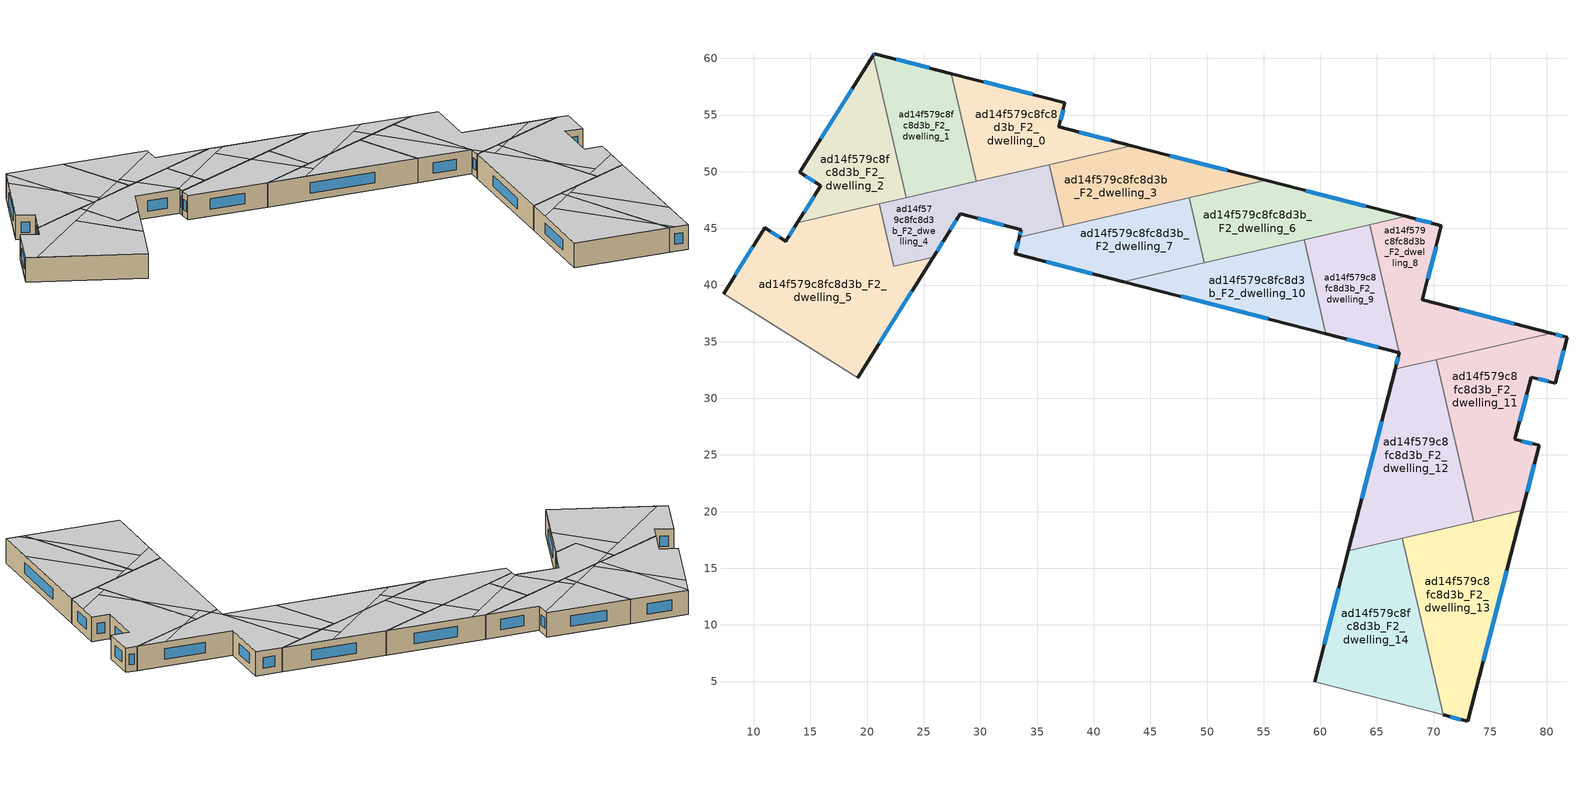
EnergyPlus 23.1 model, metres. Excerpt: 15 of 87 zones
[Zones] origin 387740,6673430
ad14f579c8fc8d3b_F2_dwelling_0
 floor to ad14f579c8fc8d3b_F1_dwelling_0 (EU_floor_Construction): 43.31,52.3 29.63,49.15 27.44,58.67 37.46,56.08 36.92,53.95 z6
 wall outside (EU_wall_Construction): 43.31,52.3 36.92,53.95 37.46,56.08 27.44,58.67 z6:9
 wall to ad14f579c8fc8d3b_F2_dwelling_1 (EU_wall_Construction): 27.44,58.67 29.63,49.15 z6:9
 wall to ad14f579c8fc8d3b_F2_dwelling_3 (EU_wall_Construction): 36.08,50.63 43.31,52.3 z6:9
 wall to ad14f579c8fc8d3b_F2_dwelling_4 (EU_wall_Construction): 29.63,49.15 36.08,50.63 z6:9
 window (EU_Window_Construction): 34.6,56.82 30.3,57.93 / 37.07,54.56 37.31,55.47 / 41.48,52.77 38.74,53.48 z6.86:8.14
 ceiling to ad14f579c8fc8d3b_F3_dwelling_0 (EU_floor_Construction): 37.38,55.76 37.46,56.08 27.44,58.66 29.22,50.92 z9
 ceiling to ad14f579c8fc8d3b_F3_dwelling_2 (EU_floor_Construction): 43.31,52.3 36.92,53.95 37.38,55.76 29.83,51.28 30.92,49.44 z9
 ceiling to ad14f579c8fc8d3b_F3_dwelling_3 (EU_floor_Construction): 30.92,49.44 29.83,51.28 29.22,50.92 29.63,49.15 z9
ad14f579c8fc8d3b_F2_dwelling_1
 floor to ad14f579c8fc8d3b_F1_dwelling_1 (EU_floor_Construction): 27.44,58.67 29.63,49.15 23.43,47.71 20.53,60.29 20.61,60.42 z6
 wall outside (EU_wall_Construction): 27.44,58.67 20.61,60.42 20.53,60.29 z6:9
 wall to ad14f579c8fc8d3b_F2_dwelling_2 (EU_wall_Construction): 20.53,60.29 23.43,47.71 z6:9
 wall to ad14f579c8fc8d3b_F2_dwelling_4 (EU_wall_Construction): 23.43,47.71 29.63,49.15 z6:9
 window (EU_Window_Construction): 20.59,60.39 20.55,60.33 / 25.49,59.17 22.56,59.92 z6.86:8.14
 ceiling to ad14f579c8fc8d3b_F3_dwelling_3 (EU_floor_Construction): 29.63,49.15 29.22,50.92 24.09,47.87 z9
 ceiling to ad14f579c8fc8d3b_F3_dwelling_0 (EU_floor_Construction): 29.22,50.92 27.44,58.66 20.61,60.42 20.53,60.29 22.32,52.54 24.83,48.31 z9
 ceiling to ad14f579c8fc8d3b_F3_dwelling_1 (EU_floor_Construction): 24.83,48.31 22.32,52.54 23.43,47.72 24.09,47.87 z9
ad14f579c8fc8d3b_F2_dwelling_10
 floor to ad14f579c8fc8d3b_F1_dwelling_10 (EU_floor_Construction): 58.58,43.99 60.49,35.7 42.62,40.31 z6
 wall outside (EU_wall_Construction): 42.62,40.31 60.49,35.7 z6:9
 wall to ad14f579c8fc8d3b_F2_dwelling_9 (EU_wall_Construction): 60.49,35.7 58.58,43.99 z6:9
 wall to ad14f579c8fc8d3b_F2_dwelling_6 (EU_wall_Construction): 58.58,43.99 49.74,41.95 z6:9
 wall to ad14f579c8fc8d3b_F2_dwelling_7 (EU_wall_Construction): 49.74,41.95 42.62,40.31 z6:9
 window (EU_Window_Construction): 47.73,38.99 55.39,37.02 z6.86:8.14
 ceiling adiabatic (EU_roof_Construction): 60.49,35.7 58.58,43.99 53.35,42.78 47.19,39.13 z9
 ceiling to ad14f579c8fc8d3b_F3_dwelling_6 (EU_floor_Construction): 49.28,40.37 48.51,41.67 42.62,40.31 47.19,39.13 z9
 ceiling to ad14f579c8fc8d3b_F3_dwelling_5 (EU_floor_Construction): 53.35,42.78 48.51,41.67 49.28,40.37 z9
ad14f579c8fc8d3b_F2_dwelling_11
 floor to ad14f579c8fc8d3b_F1_dwelling_11 (EU_floor_Construction): 81.77,35.39 80.73,31.35 78.61,31.88 77.18,26.39 79.31,25.84 77.83,20.11 73.52,19.12 70.22,33.41 80.38,35.75 z6
 wall outside (EU_wall_Construction): 77.83,20.11 79.31,25.84 77.18,26.39 78.61,31.88 80.73,31.35 81.77,35.39 80.38,35.75 z6:9
 wall to ad14f579c8fc8d3b_F2_dwelling_12 (EU_wall_Construction): 70.22,33.41 73.52,19.12 z6:9
 wall to ad14f579c8fc8d3b_F2_dwelling_13 (EU_wall_Construction): 73.52,19.12 77.83,20.11 z6:9
 wall to ad14f579c8fc8d3b_F2_dwelling_8 (EU_wall_Construction): 80.38,35.75 70.22,33.41 z6:9
 window (EU_Window_Construction): 78.7,26 77.79,26.23 / 78.25,21.75 78.89,24.2 / 81.37,35.5 80.78,35.65 / 81.03,32.5 81.47,34.24 / 79.22,31.73 80.12,31.5 / 77.59,27.96 78.2,30.31 z6.86:8.14
 ceiling to ad14f579c8fc8d3b_F3_dwelling_9 (EU_floor_Construction): 78.68,23.4 79.31,25.84 77.18,26.39 78.61,31.88 80.73,31.35 81.77,35.39 80.38,35.75 72.37,33.91 70.38,32.72 72.05,25.5 74.7,21.04 z9
 ceiling to ad14f579c8fc8d3b_F3_dwelling_10 (EU_floor_Construction): 74.7,21.04 72.05,25.5 73.27,20.19 z9
 ceiling to ad14f579c8fc8d3b_F3_dwelling_7 (EU_floor_Construction): 72.37,33.91 70.22,33.41 70.38,32.72 z9
 ceiling to ad14f579c8fc8d3b_F3_dwelling_11 (EU_floor_Construction): 77.83,20.11 78.68,23.4 73.27,20.19 73.52,19.12 z9
ad14f579c8fc8d3b_F2_dwelling_12
 floor to ad14f579c8fc8d3b_F1_dwelling_12 (EU_floor_Construction): 70.22,33.41 73.52,19.12 62.48,16.57 66.61,32.57 z6
 wall outside (EU_wall_Construction): 66.61,32.57 62.48,16.57 z6:9
 wall to ad14f579c8fc8d3b_F2_dwelling_14 (EU_wall_Construction): 62.48,16.57 67.23,17.66 z6:9
 wall to ad14f579c8fc8d3b_F2_dwelling_8 (EU_wall_Construction): 67.28,32.73 66.61,32.58 / 70.22,33.41 67.29,32.73 z6:9
 wall to ad14f579c8fc8d3b_F2_dwelling_13 (EU_wall_Construction): 67.23,17.66 73.52,19.12 z6:9
 window (EU_Window_Construction): 65.43,28 63.66,21.14 z6.86:8.14
 ceiling to ad14f579c8fc8d3b_F3_dwelling_9 (EU_floor_Construction): 72.05,25.5 70.38,32.72 68.44,31.57 z9
 ceiling to ad14f579c8fc8d3b_F3_dwelling_7 (EU_floor_Construction): 70.38,32.72 70.22,33.41 67.7,32.83 68.44,31.57 z9
 ceiling adiabatic (EU_roof_Construction): 73.52,19.12 72.05,25.5 67.7,32.83 66.61,32.58 62.48,16.57 z9
ad14f579c8fc8d3b_F2_dwelling_13
 floor to ad14f579c8fc8d3b_F1_dwelling_13 (EU_floor_Construction): 77.83,20.11 73.03,1.49 70.83,2.05 67.23,17.66 z6
 wall outside (EU_wall_Construction): 70.83,2.05 73.03,1.49 77.83,20.11 z6:9
 wall to ad14f579c8fc8d3b_F2_dwelling_14 (EU_wall_Construction): 67.23,17.66 70.83,2.05 z6:9
 window (EU_Window_Construction): 74.4,6.81 76.46,14.79 / 71.46,1.89 72.4,1.65 z6.86:8.14
 ceiling to ad14f579c8fc8d3b_F3_dwelling_12 (EU_floor_Construction): 73.03,1.49 74.42,6.89 68.28,17.23 67.44,16.73 70.48,3.57 71.48,1.89 z9
 ceiling to ad14f579c8fc8d3b_F3_dwelling_13 (EU_floor_Construction): 71.48,1.89 70.48,3.57 70.83,2.06 z9
 ceiling to ad14f579c8fc8d3b_F3_dwelling_10 (EU_floor_Construction): 70.16,18.34 67.23,17.66 67.44,16.73 z9
 ceiling adiabatic (EU_roof_Construction): 74.42,6.89 77.83,20.11 70.16,18.34 67.44,16.73 68.28,17.23 z9
ad14f579c8fc8d3b_F2_dwelling_14
 floor to ad14f579c8fc8d3b_F1_dwelling_14 (EU_floor_Construction): 67.23,17.66 70.83,2.05 59.5,4.98 62.48,16.57 z6
 wall outside (EU_wall_Construction): 62.48,16.57 59.5,4.98 z6:9
 wall adiabatic (EU_wall_Construction): 59.5,4.98 70.83,2.05 z6:9
 window (EU_Window_Construction): 61.63,13.26 60.35,8.29 z6.86:8.14
 ceiling to ad14f579c8fc8d3b_F3_dwelling_12 (EU_floor_Construction): 70.48,3.57 67.44,16.73 63.91,14.63 z9
 ceiling to ad14f579c8fc8d3b_F3_dwelling_13 (EU_floor_Construction): 70.83,2.06 70.48,3.57 63.91,14.63 61.64,13.28 59.5,4.98 z9
 ceiling to ad14f579c8fc8d3b_F3_dwelling_10 (EU_floor_Construction): 67.44,16.73 67.23,17.66 62.49,16.57 61.64,13.28 z9
ad14f579c8fc8d3b_F2_dwelling_2
 floor to ad14f579c8fc8d3b_F1_dwelling_2 (EU_floor_Construction): 20.53,60.29 23.43,47.71 13.85,45.5 15.9,48.78 14.04,49.95 z6
 wall outside (EU_wall_Construction): 20.53,60.29 14.04,49.95 15.9,48.78 13.85,45.5 z6:9
 wall to ad14f579c8fc8d3b_F2_dwelling_5 (EU_wall_Construction): 13.85,45.5 21.07,47.17 z6:9
 wall to ad14f579c8fc8d3b_F2_dwelling_4 (EU_wall_Construction): 21.07,47.17 23.43,47.72 z6:9
 window (EU_Window_Construction): 15.32,47.84 14.44,46.44 / 14.57,49.62 15.37,49.11 / 18.68,57.34 15.89,52.9 z6.86:8.14
 ceiling to ad14f579c8fc8d3b_F3_dwelling_1 (EU_floor_Construction): 23.43,47.71 22.32,52.54 19.08,57.99 14.04,49.95 15.9,48.78 13.86,45.5 z9
 ceiling to ad14f579c8fc8d3b_F3_dwelling_0 (EU_floor_Construction): 22.32,52.54 20.53,60.29 19.08,57.99 z9
ad14f579c8fc8d3b_F2_dwelling_3
 floor to ad14f579c8fc8d3b_F1_dwelling_3 (EU_floor_Construction): 55.18,49.24 37.35,45.13 36.08,50.63 43.31,52.3 z6
 wall outside (EU_wall_Construction): 55.18,49.24 43.31,52.3 z6:9
 wall to ad14f579c8fc8d3b_F2_dwelling_4 (EU_wall_Construction): 36.08,50.63 37.35,45.13 z6:9
 wall to ad14f579c8fc8d3b_F2_dwelling_7 (EU_wall_Construction): 37.35,45.13 48.42,47.68 z6:9
 wall to ad14f579c8fc8d3b_F2_dwelling_6 (EU_wall_Construction): 48.42,47.68 55.18,49.24 z6:9
 window (EU_Window_Construction): 51.79,50.12 46.7,51.43 z6.86:8.14
 ceiling to ad14f579c8fc8d3b_F3_dwelling_5 (EU_floor_Construction): 55.18,49.24 44.99,51.87 43.12,50.75 45.36,46.98 z9
 ceiling to ad14f579c8fc8d3b_F3_dwelling_6 (EU_floor_Construction): 45.36,46.98 43.12,50.75 36.9,47.06 37.35,45.13 z9
 ceiling to ad14f579c8fc8d3b_F3_dwelling_2 (EU_floor_Construction): 44.99,51.87 43.31,52.3 36.08,50.63 36.9,47.06 z9
ad14f579c8fc8d3b_F2_dwelling_4
 floor to ad14f579c8fc8d3b_F1_dwelling_4 (EU_floor_Construction): 36.08,50.63 37.35,45.13 33.44,44.23 33.61,44.9 28.22,46.29 27.01,44.33 25.85,42.47 22.34,41.66 21.07,47.17 z6
 wall outside (EU_wall_Construction): 25.85,42.47 27.01,44.33 28.22,46.29 33.61,44.9 33.44,44.23 z6:9
 wall to ad14f579c8fc8d3b_F2_dwelling_5 (EU_wall_Construction): 21.07,47.17 22.34,41.66 25.85,42.47 z6:9
 wall to ad14f579c8fc8d3b_F2_dwelling_7 (EU_wall_Construction): 33.44,44.23 37.35,45.13 z6:9
 window (EU_Window_Construction): 33.57,44.71 33.49,44.42 / 29.76,45.89 32.07,45.3 / 27.36,44.89 27.88,45.73 / 26.18,43 26.68,43.8 z6.86:8.14
 ceiling to ad14f579c8fc8d3b_F3_dwelling_3 (EU_floor_Construction): 33.37,44.97 33.52,45.06 30.92,49.44 24.09,47.87 21.3,46.21 22.34,41.66 25.85,42.47 27.01,44.33 28.22,46.29 z9
 ceiling to ad14f579c8fc8d3b_F3_dwelling_2 (EU_floor_Construction): 36.9,47.06 36.08,50.63 30.92,49.44 33.52,45.06 z9
 ceiling to ad14f579c8fc8d3b_F3_dwelling_1 (EU_floor_Construction): 24.09,47.87 21.07,47.17 21.3,46.21 z9
 ceiling to ad14f579c8fc8d3b_F3_dwelling_6 (EU_floor_Construction): 37.35,45.13 36.9,47.06 33.37,44.97 33.61,44.9 33.44,44.23 z9
ad14f579c8fc8d3b_F2_dwelling_5
 floor to ad14f579c8fc8d3b_F1_dwelling_5 (EU_floor_Construction): 25.85,42.47 19.16,31.82 7.32,39.25 10.96,45.05 12.84,43.88 13.85,45.5 21.07,47.17 22.34,41.66 z6
 wall outside (EU_wall_Construction): 19.16,31.82 25.85,42.47 / 13.85,45.5 12.84,43.88 10.96,45.05 7.32,39.25 z6:9
 wall adiabatic (EU_wall_Construction): 7.32,39.25 19.16,31.82 z6:9
 window (EU_Window_Construction): 21.07,34.86 23.94,39.43 / 9.92,43.39 8.36,40.91 / 12.3,44.21 11.5,44.71 / 13.56,45.04 13.13,44.34 z6.86:8.14
 ceiling to ad14f579c8fc8d3b_F3_dwelling_4 (EU_floor_Construction): 19.16,31.82 22.66,37.39 22.12,38.3 18.44,44.51 8.42,38.56 z9
 ceiling to ad14f579c8fc8d3b_F3_dwelling_1 (EU_floor_Construction): 21.3,46.21 21.07,47.17 13.86,45.5 12.84,43.88 10.96,45.05 7.32,39.25 8.42,38.56 z9
 ceiling to ad14f579c8fc8d3b_F3_dwelling_3 (EU_floor_Construction): 22.66,37.4 25.85,42.47 22.34,41.66 21.3,46.21 18.44,44.51 z9
ad14f579c8fc8d3b_F2_dwelling_6
 floor to ad14f579c8fc8d3b_F1_dwelling_6 (EU_floor_Construction): 67.54,46.06 49.74,41.95 48.42,47.68 55.18,49.24 z6
 wall outside (EU_wall_Construction): 67.54,46.06 55.18,49.24 z6:9
 wall to ad14f579c8fc8d3b_F2_dwelling_7 (EU_wall_Construction): 48.42,47.68 49.74,41.95 z6:9
 wall to ad14f579c8fc8d3b_F2_dwelling_8 (EU_wall_Construction): 64.38,45.33 67.54,46.06 z6:9
 wall to ad14f579c8fc8d3b_F2_dwelling_9 (EU_wall_Construction): 58.58,43.99 64.38,45.33 z6:9
 window (EU_Window_Construction): 64.01,46.97 58.71,48.33 z6.86:8.14
 ceiling to ad14f579c8fc8d3b_F3_dwelling_5 (EU_floor_Construction): 61.49,47.62 55.18,49.24 48.42,47.68 49.74,41.95 53.35,42.78 z9
 ceiling to ad14f579c8fc8d3b_F3_dwelling_7 (EU_floor_Construction): 67.54,46.06 61.49,47.62 59.59,46.49 60.77,44.5 z9
 ceiling adiabatic (EU_roof_Construction): 60.77,44.5 59.59,46.49 53.35,42.78 z9
ad14f579c8fc8d3b_F2_dwelling_7
 floor to ad14f579c8fc8d3b_F1_dwelling_7 (EU_floor_Construction): 48.42,47.68 49.74,41.95 42.62,40.31 33.07,42.77 33.44,44.23 z6
 wall outside (EU_wall_Construction): 33.44,44.23 33.07,42.77 42.62,40.31 z6:9
 window (EU_Window_Construction): 35.8,42.06 39.89,41.01 / 33.34,43.81 33.18,43.18 z6.86:8.14
 ceiling to ad14f579c8fc8d3b_F3_dwelling_6 (EU_floor_Construction): 48.51,41.67 45.36,46.98 33.44,44.23 33.07,42.77 42.62,40.31 z9
 ceiling to ad14f579c8fc8d3b_F3_dwelling_5 (EU_floor_Construction): 49.74,41.95 48.42,47.68 45.36,46.98 48.51,41.67 z9
ad14f579c8fc8d3b_F2_dwelling_8
 floor to ad14f579c8fc8d3b_F1_dwelling_8 (EU_floor_Construction): 70.69,45.25 69,38.69 80.38,35.75 66.61,32.58 66.99,34.03 64.38,45.33 67.54,46.06 z6
 wall outside (EU_wall_Construction): 80.38,35.75 69,38.69 70.69,45.25 67.54,46.06 / 66.99,34.03 66.61,32.58 z6:9
 wall to ad14f579c8fc8d3b_F2_dwelling_9 (EU_wall_Construction): 64.38,45.33 66.99,34.03 z6:9
 window (EU_Window_Construction): 69.79,45.48 68.44,45.83 / 69.49,40.56 70.21,43.37 / 77.13,36.59 72.25,37.85 / 66.88,33.61 66.72,32.99 z6.86:8.14
 ceiling to ad14f579c8fc8d3b_F3_dwelling_7 (EU_floor_Construction): 76.97,36.63 69,38.69 70.69,45.25 67.54,46.06 64.38,45.33 66.99,34.03 67.7,32.83 72.37,33.91 z9
 ceiling to ad14f579c8fc8d3b_F3_dwelling_9 (EU_floor_Construction): 80.38,35.75 76.97,36.63 72.37,33.91 z9
 ceiling to ad14f579c8fc8d3b_F3_dwelling_10 (EU_floor_Construction): 67.7,32.83 66.99,34.03 66.61,32.58 z9
ad14f579c8fc8d3b_F2_dwelling_9
 floor to ad14f579c8fc8d3b_F1_dwelling_9 (EU_floor_Construction): 64.38,45.33 66.99,34.03 60.49,35.7 58.58,43.99 z6
 wall outside (EU_wall_Construction): 60.49,35.7 66.99,34.03 z6:9
 window (EU_Window_Construction): 62.35,35.22 65.13,34.5 z6.86:8.14
 ceiling adiabatic (EU_roof_Construction): 66.99,34.03 60.77,44.5 58.58,43.99 60.49,35.7 z9
 ceiling to ad14f579c8fc8d3b_F3_dwelling_7 (EU_floor_Construction): 66.99,34.03 64.38,45.33 60.77,44.5 z9
[Building]
EU S2 Campaign: North Axis=0; Terrain=City; Solar Distribution=FullExterior
[Site:Location]
Helsinki-Vantaa.AP: Latitude=60.317; Longitude=24.963; Time Zone=2; Elevation=54.6
[SizingPeriod:WeatherFileDays]
AnnualSizingPeriod: Begin Month=1; Begin Day of Month=1; End Month=12; End Day of Month=31; Day of Week for Start Day=Monday; Use Weather File Daylight Saving Period=No; Use Weather File Rain and Snow Indicators=No
[MATERIAL]
EU_InternalMass_Material: Roughness=MediumRough; Thickness=0.1; Conductivity=1; Density=1800; Specific Heat=900; Thermal Absorptance=0.9; Solar Absorptance=0.7; Visible Absorptance=0.7
[MATERIAL:NOMASS] Roughness=MediumRough; Thermal Absorptance=0.9; Solar Absorptance=0.7; Visible Absorptance=0.7
Name | Thermal Resistance
EU_wall_NoMass | 5.91765
EU_roof_NoMass | 11.1778
EU_floor_NoMass | 6.2875
[WINDOWMATERIAL:SIMPLEGLAZINGSYSTEM]
EU_Window_SimpleGlazing: UFactor=0.994035; Solar Heat Gain Coefficient=0.7; Visible Transmittance=0.7
[CONSTRUCTION]
EU_wall_Construction: EU_wall_NoMass
EU_roof_Construction: EU_roof_NoMass
EU_floor_Construction: EU_floor_NoMass
EU_Window_Construction: EU_Window_SimpleGlazing
EU_InternalMass_Construction: EU_InternalMass_Material
[ZONE] Type=1; Multiplier=1; Ceiling Height=autocalculate; Floor Area=autocalculate; Part of Total Floor Area=Yes
Name | Volume
ad14f579c8fc8d3b_F2_dwelling_0 | 218.014
ad14f579c8fc8d3b_F2_dwelling_1 | 218
ad14f579c8fc8d3b_F2_dwelling_10 | 209.093
ad14f579c8fc8d3b_F2_dwelling_11 | 323.454
ad14f579c8fc8d3b_F2_dwelling_12 | 330.666
ad14f579c8fc8d3b_F2_dwelling_13 | 327.076
ad14f579c8fc8d3b_F2_dwelling_14 | 327.105
ad14f579c8fc8d3b_F2_dwelling_2 | 218.041
ad14f579c8fc8d3b_F2_dwelling_3 | 218.077
ad14f579c8fc8d3b_F2_dwelling_4 | 218.035
ad14f579c8fc8d3b_F2_dwelling_5 | 454.465
ad14f579c8fc8d3b_F2_dwelling_6 | 222.387
ad14f579c8fc8d3b_F2_dwelling_7 | 222.355
ad14f579c8fc8d3b_F2_dwelling_8 | 238.698
ad14f579c8fc8d3b_F2_dwelling_9 | 179.514
[INTERNALMASS] Construction=EU_InternalMass_Construction
Name | Zone or ZoneList | Surface Area
ad14f579c8fc8d3b_F2_dwelling_0_EU_InternalMass | ad14f579c8fc8d3b_F2_dwelling_0 | 72.6716
ad14f579c8fc8d3b_F2_dwelling_1_EU_InternalMass | ad14f579c8fc8d3b_F2_dwelling_1 | 72.6667
ad14f579c8fc8d3b_F2_dwelling_2_EU_InternalMass | ad14f579c8fc8d3b_F2_dwelling_2 | 72.6799
ad14f579c8fc8d3b_F2_dwelling_3_EU_InternalMass | ad14f579c8fc8d3b_F2_dwelling_3 | 72.6926
ad14f579c8fc8d3b_F2_dwelling_4_EU_InternalMass | ad14f579c8fc8d3b_F2_dwelling_4 | 72.6786
ad14f579c8fc8d3b_F2_dwelling_5_EU_InternalMass | ad14f579c8fc8d3b_F2_dwelling_5 | 151.488
ad14f579c8fc8d3b_F2_dwelling_6_EU_InternalMass | ad14f579c8fc8d3b_F2_dwelling_6 | 74.1294
ad14f579c8fc8d3b_F2_dwelling_7_EU_InternalMass | ad14f579c8fc8d3b_F2_dwelling_7 | 74.1183
ad14f579c8fc8d3b_F2_dwelling_8_EU_InternalMass | ad14f579c8fc8d3b_F2_dwelling_8 | 79.5685
ad14f579c8fc8d3b_F2_dwelling_9_EU_InternalMass | ad14f579c8fc8d3b_F2_dwelling_9 | 59.8377
ad14f579c8fc8d3b_F2_dwelling_10_EU_InternalMass | ad14f579c8fc8d3b_F2_dwelling_10 | 69.6976
ad14f579c8fc8d3b_F2_dwelling_11_EU_InternalMass | ad14f579c8fc8d3b_F2_dwelling_11 | 107.818
ad14f579c8fc8d3b_F2_dwelling_12_EU_InternalMass | ad14f579c8fc8d3b_F2_dwelling_12 | 110.23
ad14f579c8fc8d3b_F2_dwelling_13_EU_InternalMass | ad14f579c8fc8d3b_F2_dwelling_13 | 109.026
ad14f579c8fc8d3b_F2_dwelling_14_EU_InternalMass | ad14f579c8fc8d3b_F2_dwelling_14 | 109.035
[OTHEREQUIPMENT] Fuel Type=Electricity; Design Level Calculation Method=Watts/Area; Power per Zone Floor Area=1; Fraction Latent=0; Fraction Radiant=0; Fraction Lost=0; Carbon Dioxide Generation Rate=0; EndUse Subcategory=EU_Step8_InternalGains
Name | Zone or ZoneList or Space or SpaceList | Schedule
EU_Step8_InternalGain_ad14f579c8fc8d3b_F2_dwelling_0_f000 | ad14f579c8fc8d3b_F2_dwelling_0 | EU_Step8_GainSchedule_ad14f579c8fc8d3b_F2_dwelling_0_f000
EU_Step8_InternalGain_ad14f579c8fc8d3b_F2_dwelling_1_f000 | ad14f579c8fc8d3b_F2_dwelling_1 | EU_Step8_GainSchedule_ad14f579c8fc8d3b_F2_dwelling_1_f000
EU_Step8_InternalGain_ad14f579c8fc8d3b_F2_dwelling_2_f000 | ad14f579c8fc8d3b_F2_dwelling_2 | EU_Step8_GainSchedule_ad14f579c8fc8d3b_F2_dwelling_2_f000
EU_Step8_InternalGain_ad14f579c8fc8d3b_F2_dwelling_3_f000 | ad14f579c8fc8d3b_F2_dwelling_3 | EU_Step8_GainSchedule_ad14f579c8fc8d3b_F2_dwelling_3_f000
EU_Step8_InternalGain_ad14f579c8fc8d3b_F2_dwelling_4_f000 | ad14f579c8fc8d3b_F2_dwelling_4 | EU_Step8_GainSchedule_ad14f579c8fc8d3b_F2_dwelling_4_f000
EU_Step8_InternalGain_ad14f579c8fc8d3b_F2_dwelling_5_f000 | ad14f579c8fc8d3b_F2_dwelling_5 | EU_Step8_GainSchedule_ad14f579c8fc8d3b_F2_dwelling_5_f000
EU_Step8_InternalGain_ad14f579c8fc8d3b_F2_dwelling_6_f000 | ad14f579c8fc8d3b_F2_dwelling_6 | EU_Step8_GainSchedule_ad14f579c8fc8d3b_F2_dwelling_6_f000
EU_Step8_InternalGain_ad14f579c8fc8d3b_F2_dwelling_7_f000 | ad14f579c8fc8d3b_F2_dwelling_7 | EU_Step8_GainSchedule_ad14f579c8fc8d3b_F2_dwelling_7_f000
EU_Step8_InternalGain_ad14f579c8fc8d3b_F2_dwelling_8_f000 | ad14f579c8fc8d3b_F2_dwelling_8 | EU_Step8_GainSchedule_ad14f579c8fc8d3b_F2_dwelling_8_f000
EU_Step8_InternalGain_ad14f579c8fc8d3b_F2_dwelling_9_f000 | ad14f579c8fc8d3b_F2_dwelling_9 | EU_Step8_GainSchedule_ad14f579c8fc8d3b_F2_dwelling_9_f000
EU_Step8_InternalGain_ad14f579c8fc8d3b_F2_dwelling_10_f000 | ad14f579c8fc8d3b_F2_dwelling_10 | EU_Step8_GainSchedule_ad14f579c8fc8d3b_F2_dwelling_10_f000
EU_Step8_InternalGain_ad14f579c8fc8d3b_F2_dwelling_11_f000 | ad14f579c8fc8d3b_F2_dwelling_11 | EU_Step8_GainSchedule_ad14f579c8fc8d3b_F2_dwelling_11_f000
EU_Step8_InternalGain_ad14f579c8fc8d3b_F2_dwelling_12_f000 | ad14f579c8fc8d3b_F2_dwelling_12 | EU_Step8_GainSchedule_ad14f579c8fc8d3b_F2_dwelling_12_f000
EU_Step8_InternalGain_ad14f579c8fc8d3b_F2_dwelling_13_f000 | ad14f579c8fc8d3b_F2_dwelling_13 | EU_Step8_GainSchedule_ad14f579c8fc8d3b_F2_dwelling_13_f000
EU_Step8_InternalGain_ad14f579c8fc8d3b_F2_dwelling_14_f000 | ad14f579c8fc8d3b_F2_dwelling_14 | EU_Step8_GainSchedule_ad14f579c8fc8d3b_F2_dwelling_14_f000
[ZONEVENTILATION:DESIGNFLOWRATE] Schedule=EU_AlwaysOn; Design Flow Rate Calculation Method=AirChanges/Hour; Air Changes per Hour=0.596421; Ventilation Type=Natural; Fan Pressure Rise=0; Fan Total Efficiency=1; Constant Term Coefficient=1; Temperature Term Coefficient=0; Velocity Term Coefficient=0; Velocity Squared Term Coefficient=0; Minimum Indoor Temperature=-100; Maximum Indoor Temperature=100; Delta Temperature=-100; Minimum Outdoor Temperature=-100; Maximum Outdoor Temperature=100; Maximum Wind Speed=40
Name | Zone or ZoneList or Space or SpaceList
EU_ConstantAir_ad14f579c8fc8d3b_F2_dwelling_0 | ad14f579c8fc8d3b_F2_dwelling_0
EU_ConstantAir_ad14f579c8fc8d3b_F2_dwelling_1 | ad14f579c8fc8d3b_F2_dwelling_1
EU_ConstantAir_ad14f579c8fc8d3b_F2_dwelling_2 | ad14f579c8fc8d3b_F2_dwelling_2
EU_ConstantAir_ad14f579c8fc8d3b_F2_dwelling_3 | ad14f579c8fc8d3b_F2_dwelling_3
EU_ConstantAir_ad14f579c8fc8d3b_F2_dwelling_4 | ad14f579c8fc8d3b_F2_dwelling_4
EU_ConstantAir_ad14f579c8fc8d3b_F2_dwelling_5 | ad14f579c8fc8d3b_F2_dwelling_5
EU_ConstantAir_ad14f579c8fc8d3b_F2_dwelling_6 | ad14f579c8fc8d3b_F2_dwelling_6
EU_ConstantAir_ad14f579c8fc8d3b_F2_dwelling_7 | ad14f579c8fc8d3b_F2_dwelling_7
EU_ConstantAir_ad14f579c8fc8d3b_F2_dwelling_8 | ad14f579c8fc8d3b_F2_dwelling_8
EU_ConstantAir_ad14f579c8fc8d3b_F2_dwelling_9 | ad14f579c8fc8d3b_F2_dwelling_9
EU_ConstantAir_ad14f579c8fc8d3b_F2_dwelling_10 | ad14f579c8fc8d3b_F2_dwelling_10
EU_ConstantAir_ad14f579c8fc8d3b_F2_dwelling_11 | ad14f579c8fc8d3b_F2_dwelling_11
EU_ConstantAir_ad14f579c8fc8d3b_F2_dwelling_12 | ad14f579c8fc8d3b_F2_dwelling_12
EU_ConstantAir_ad14f579c8fc8d3b_F2_dwelling_13 | ad14f579c8fc8d3b_F2_dwelling_13
EU_ConstantAir_ad14f579c8fc8d3b_F2_dwelling_14 | ad14f579c8fc8d3b_F2_dwelling_14
[HVACTEMPLATE:THERMOSTAT] Constant Heating Setpoint=20; Constant Cooling Setpoint=50
EU_HeatOnly_ad14f579c8fc8d3b_F1_dwelling_9; EU_HeatOnly_ad14f579c8fc8d3b_F1_dwelling_10; EU_HeatOnly_ad14f579c8fc8d3b_F1_dwelling_11; EU_HeatOnly_ad14f579c8fc8d3b_F1_dwelling_12; EU_HeatOnly_ad14f579c8fc8d3b_F1_dwelling_13; EU_HeatOnly_ad14f579c8fc8d3b_F1_dwelling_14; EU_HeatOnly_ad14f579c8fc8d3b_F2_dwelling_0; EU_HeatOnly_ad14f579c8fc8d3b_F2_dwelling_1; EU_HeatOnly_ad14f579c8fc8d3b_F2_dwelling_2; EU_HeatOnly_ad14f579c8fc8d3b_F2_dwelling_3; EU_HeatOnly_ad14f579c8fc8d3b_F2_dwelling_4; EU_HeatOnly_ad14f579c8fc8d3b_F2_dwelling_5; EU_HeatOnly_ad14f579c8fc8d3b_F2_dwelling_6; EU_HeatOnly_ad14f579c8fc8d3b_F2_dwelling_7; EU_HeatOnly_ad14f579c8fc8d3b_F2_dwelling_8; EU_HeatOnly_ad14f579c8fc8d3b_F2_dwelling_9; EU_HeatOnly_ad14f579c8fc8d3b_F2_dwelling_10; EU_HeatOnly_ad14f579c8fc8d3b_F2_dwelling_11; EU_HeatOnly_ad14f579c8fc8d3b_F2_dwelling_12; EU_HeatOnly_ad14f579c8fc8d3b_F2_dwelling_13; EU_HeatOnly_ad14f579c8fc8d3b_F2_dwelling_14; EU_HeatOnly_ad14f579c8fc8d3b_F3_dwelling_0; EU_HeatOnly_ad14f579c8fc8d3b_F3_dwelling_1; EU_HeatOnly_ad14f579c8fc8d3b_F3_dwelling_2; EU_HeatOnly_ad14f579c8fc8d3b_F3_dwelling_3; EU_HeatOnly_ad14f579c8fc8d3b_F3_dwelling_4; EU_HeatOnly_ad14f579c8fc8d3b_F3_dwelling_5; EU_HeatOnly_ad14f579c8fc8d3b_F3_dwelling_6; EU_HeatOnly_ad14f579c8fc8d3b_F3_dwelling_7; EU_HeatOnly_ad14f579c8fc8d3b_F3_dwelling_8; EU_HeatOnly_ad14f579c8fc8d3b_F3_dwelling_9; EU_HeatOnly_ad14f579c8fc8d3b_F3_dwelling_10; EU_HeatOnly_ad14f579c8fc8d3b_F3_dwelling_11; EU_HeatOnly_ad14f579c8fc8d3b_F3_dwelling_12; EU_HeatOnly_ad14f579c8fc8d3b_F3_dwelling_13; EU_HeatOnly_ad14f579c8fc8d3b_F4_dwelling_0; EU_HeatOnly_ad14f579c8fc8d3b_F4_dwelling_1; EU_HeatOnly_ad14f579c8fc8d3b_F4_dwelling_2; EU_HeatOnly_ad14f579c8fc8d3b_F4_dwelling_3; EU_HeatOnly_ad14f579c8fc8d3b_F4_dwelling_4; EU_HeatOnly_ad14f579c8fc8d3b_F4_dwelling_5; EU_HeatOnly_ad14f579c8fc8d3b_F4_dwelling_6; EU_HeatOnly_ad14f579c8fc8d3b_F4_dwelling_7; EU_HeatOnly_ad14f579c8fc8d3b_F4_dwelling_8; EU_HeatOnly_ad14f579c8fc8d3b_F4_dwelling_9; EU_HeatOnly_ad14f579c8fc8d3b_F4_dwelling_10; EU_HeatOnly_ad14f579c8fc8d3b_F4_dwelling_11; EU_HeatOnly_ad14f579c8fc8d3b_F4_dwelling_12; EU_HeatOnly_ad14f579c8fc8d3b_F4_dwelling_13; EU_HeatOnly_ad14f579c8fc8d3b_F5_dwelling_0; EU_HeatOnly_ad14f579c8fc8d3b_F5_dwelling_1; EU_HeatOnly_ad14f579c8fc8d3b_F5_dwelling_2; EU_HeatOnly_ad14f579c8fc8d3b_F5_dwelling_3; EU_HeatOnly_ad14f579c8fc8d3b_F5_dwelling_4; EU_HeatOnly_ad14f579c8fc8d3b_F5_dwelling_5; EU_HeatOnly_ad14f579c8fc8d3b_F5_dwelling_6; EU_HeatOnly_ad14f579c8fc8d3b_F5_dwelling_7; EU_HeatOnly_ad14f579c8fc8d3b_F5_dwelling_8; EU_HeatOnly_ad14f579c8fc8d3b_F5_dwelling_9; EU_HeatOnly_ad14f579c8fc8d3b_F5_dwelling_10; EU_HeatOnly_ad14f579c8fc8d3b_F5_dwelling_11; EU_HeatOnly_ad14f579c8fc8d3b_F5_dwelling_12; EU_HeatOnly_ad14f579c8fc8d3b_F5_dwelling_13
[HVACTEMPLATE:ZONE:IDEALLOADSAIRSYSTEM] System Availability Schedule=EU_AlwaysOn; Maximum Heating Supply Air Temperature=50; Minimum Cooling Supply Air Temperature=13; Maximum Heating Supply Air Humidity Ratio=0.0156; Minimum Cooling Supply Air Humidity Ratio=0.0077; Heating Limit=NoLimit; Cooling Limit=NoLimit; Heating Availability Schedule=EU_AlwaysOn; Cooling Availability Schedule=EU_CoolingOff; Dehumidification Control Type=ConstantSensibleHeatRatio; Cooling Sensible Heat Ratio=0.7; Dehumidification Setpoint=60; Humidification Control Type=None; Humidification Setpoint=30; Outdoor Air Method=None; Outdoor Air Flow Rate per Person=0.00944; Outdoor Air Flow Rate per Zone Floor Area=0; Outdoor Air Flow Rate per Zone=0; Demand Controlled Ventilation Type=None; Outdoor Air Economizer Type=NoEconomizer; Heat Recovery Type=None; Sensible Heat Recovery Effectiveness=0.7; Latent Heat Recovery Effectiveness=0.65
Name | Template Thermostat
ad14f579c8fc8d3b_F2_dwelling_0 | EU_HeatOnly_ad14f579c8fc8d3b_F2_dwelling_0
ad14f579c8fc8d3b_F2_dwelling_1 | EU_HeatOnly_ad14f579c8fc8d3b_F2_dwelling_1
ad14f579c8fc8d3b_F2_dwelling_2 | EU_HeatOnly_ad14f579c8fc8d3b_F2_dwelling_2
ad14f579c8fc8d3b_F2_dwelling_3 | EU_HeatOnly_ad14f579c8fc8d3b_F2_dwelling_3
ad14f579c8fc8d3b_F2_dwelling_4 | EU_HeatOnly_ad14f579c8fc8d3b_F2_dwelling_4
ad14f579c8fc8d3b_F2_dwelling_5 | EU_HeatOnly_ad14f579c8fc8d3b_F2_dwelling_5
ad14f579c8fc8d3b_F2_dwelling_6 | EU_HeatOnly_ad14f579c8fc8d3b_F2_dwelling_6
ad14f579c8fc8d3b_F2_dwelling_7 | EU_HeatOnly_ad14f579c8fc8d3b_F2_dwelling_7
ad14f579c8fc8d3b_F2_dwelling_8 | EU_HeatOnly_ad14f579c8fc8d3b_F2_dwelling_8
ad14f579c8fc8d3b_F2_dwelling_9 | EU_HeatOnly_ad14f579c8fc8d3b_F2_dwelling_9
ad14f579c8fc8d3b_F2_dwelling_10 | EU_HeatOnly_ad14f579c8fc8d3b_F2_dwelling_10
ad14f579c8fc8d3b_F2_dwelling_11 | EU_HeatOnly_ad14f579c8fc8d3b_F2_dwelling_11
ad14f579c8fc8d3b_F2_dwelling_12 | EU_HeatOnly_ad14f579c8fc8d3b_F2_dwelling_12
ad14f579c8fc8d3b_F2_dwelling_13 | EU_HeatOnly_ad14f579c8fc8d3b_F2_dwelling_13
ad14f579c8fc8d3b_F2_dwelling_14 | EU_HeatOnly_ad14f579c8fc8d3b_F2_dwelling_14
[SIZING:ZONE] Zone Cooling Design Supply Air Temperature Input Method=SupplyAirTemperature; Zone Cooling Design Supply Air Temperature=13; Zone Heating Design Supply Air Temperature Input Method=SupplyAirTemperature; Zone Heating Design Supply Air Temperature=50; Zone Cooling Design Supply Air Humidity Ratio=0.008; Zone Heating Design Supply Air Humidity Ratio=0.008; Cooling Design Air Flow Method=DesignDay; Cooling Design Air Flow Rate=0; Cooling Minimum Air Flow per Zone Floor Area=0.000762; Cooling Minimum Air Flow=0; Cooling Minimum Air Flow Fraction=0.2; Heating Design Air Flow Method=DesignDay; Heating Design Air Flow Rate=0; Heating Maximum Air Flow per Zone Floor Area=0.002032; Heating Maximum Air Flow=0.141576; Heating Maximum Air Flow Fraction=0.3; Account for Dedicated Outdoor Air System=No; Dedicated Outdoor Air System Control Strategy=NeutralSupplyAir; Dedicated Outdoor Air Low Setpoint Temperature for Design=autosize; Dedicated Outdoor Air High Setpoint Temperature for Design=autosize; Zone Load Sizing Method=Sensible Load Only No Latent Load; Zone Latent Cooling Design Supply Air Humidity Ratio Input Method=HumidityRatioDifference; Zone Cooling Design Supply Air Humidity Ratio Difference=0.005; Zone Latent Heating Design Supply Air Humidity Ratio Input Method=HumidityRatioDifference; Zone Humidification Design Supply Air Humidity Ratio Difference=0.005
ad14f579c8fc8d3b_F2_dwelling_0; ad14f579c8fc8d3b_F2_dwelling_1; ad14f579c8fc8d3b_F2_dwelling_2; ad14f579c8fc8d3b_F2_dwelling_3; ad14f579c8fc8d3b_F2_dwelling_4; ad14f579c8fc8d3b_F2_dwelling_5; ad14f579c8fc8d3b_F2_dwelling_6; ad14f579c8fc8d3b_F2_dwelling_7; ad14f579c8fc8d3b_F2_dwelling_8; ad14f579c8fc8d3b_F2_dwelling_9; ad14f579c8fc8d3b_F2_dwelling_10; ad14f579c8fc8d3b_F2_dwelling_11; ad14f579c8fc8d3b_F2_dwelling_12; ad14f579c8fc8d3b_F2_dwelling_13; ad14f579c8fc8d3b_F2_dwelling_14
[SCHEDULE:CONSTANT]
Name | Hourly Value
EU_AlwaysOn | 1
EU_CoolingOff | 0
[SCHEDULE:FILE] Column Number=1; Rows to Skip at Top=0; Number of Hours of Data=8760; Column Separator=Comma; Interpolate to Timestep=No; Minutes per Item=60; Adjust Schedule for Daylight Savings=Yes
Name | File
EU_Step8_GainSchedule_ad14f579c8fc8d3b_F2_dwelling_0_f000 | ../../schedules/ad14f579c8fc8d3b/ad14f579c8fc8d3b_F2_dwelling_0_f000_gain.csv
EU_Step8_GainSchedule_ad14f579c8fc8d3b_F2_dwelling_1_f000 | ../../schedules/ad14f579c8fc8d3b/ad14f579c8fc8d3b_F2_dwelling_1_f000_gain.csv
EU_Step8_GainSchedule_ad14f579c8fc8d3b_F2_dwelling_2_f000 | ../../schedules/ad14f579c8fc8d3b/ad14f579c8fc8d3b_F2_dwelling_2_f000_gain.csv
EU_Step8_GainSchedule_ad14f579c8fc8d3b_F2_dwelling_3_f000 | ../../schedules/ad14f579c8fc8d3b/ad14f579c8fc8d3b_F2_dwelling_3_f000_gain.csv
EU_Step8_GainSchedule_ad14f579c8fc8d3b_F2_dwelling_4_f000 | ../../schedules/ad14f579c8fc8d3b/ad14f579c8fc8d3b_F2_dwelling_4_f000_gain.csv
EU_Step8_GainSchedule_ad14f579c8fc8d3b_F2_dwelling_5_f000 | ../../schedules/ad14f579c8fc8d3b/ad14f579c8fc8d3b_F2_dwelling_5_f000_gain.csv
EU_Step8_GainSchedule_ad14f579c8fc8d3b_F2_dwelling_6_f000 | ../../schedules/ad14f579c8fc8d3b/ad14f579c8fc8d3b_F2_dwelling_6_f000_gain.csv
EU_Step8_GainSchedule_ad14f579c8fc8d3b_F2_dwelling_7_f000 | ../../schedules/ad14f579c8fc8d3b/ad14f579c8fc8d3b_F2_dwelling_7_f000_gain.csv
EU_Step8_GainSchedule_ad14f579c8fc8d3b_F2_dwelling_8_f000 | ../../schedules/ad14f579c8fc8d3b/ad14f579c8fc8d3b_F2_dwelling_8_f000_gain.csv
EU_Step8_GainSchedule_ad14f579c8fc8d3b_F2_dwelling_9_f000 | ../../schedules/ad14f579c8fc8d3b/ad14f579c8fc8d3b_F2_dwelling_9_f000_gain.csv
EU_Step8_GainSchedule_ad14f579c8fc8d3b_F2_dwelling_10_f000 | ../../schedules/ad14f579c8fc8d3b/ad14f579c8fc8d3b_F2_dwelling_10_f000_gain.csv
EU_Step8_GainSchedule_ad14f579c8fc8d3b_F2_dwelling_11_f000 | ../../schedules/ad14f579c8fc8d3b/ad14f579c8fc8d3b_F2_dwelling_11_f000_gain.csv
EU_Step8_GainSchedule_ad14f579c8fc8d3b_F2_dwelling_12_f000 | ../../schedules/ad14f579c8fc8d3b/ad14f579c8fc8d3b_F2_dwelling_12_f000_gain.csv
EU_Step8_GainSchedule_ad14f579c8fc8d3b_F2_dwelling_13_f000 | ../../schedules/ad14f579c8fc8d3b/ad14f579c8fc8d3b_F2_dwelling_13_f000_gain.csv
EU_Step8_GainSchedule_ad14f579c8fc8d3b_F2_dwelling_14_f000 | ../../schedules/ad14f579c8fc8d3b/ad14f579c8fc8d3b_F2_dwelling_14_f000_gain.csv
